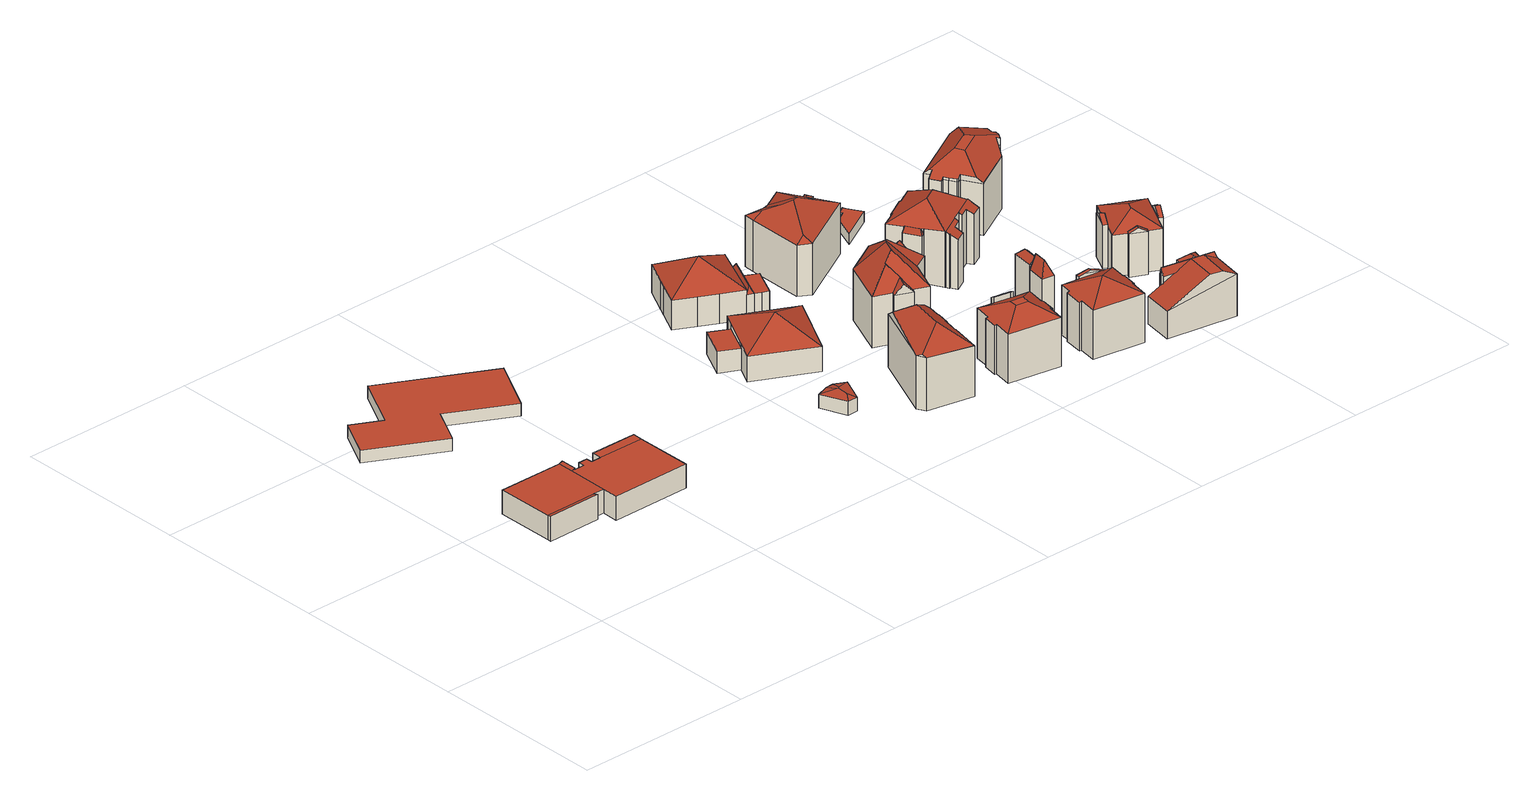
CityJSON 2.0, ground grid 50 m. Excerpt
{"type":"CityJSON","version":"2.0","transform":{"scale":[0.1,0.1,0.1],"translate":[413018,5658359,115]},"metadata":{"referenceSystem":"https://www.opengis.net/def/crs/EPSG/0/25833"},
"CityObjects":{
"building1":{"type":"Building","attributes":{"Gemeindeschluessel":14612000,"Geometrietyp2DReferenz":"3000","function":"31001_9998","roofType":"9999"},"children":["building1-1","building1-2","building1-3","building1-4","building1-5"]},
"building1-1":{"type":"BuildingPart","attributes":{"Dachtyp_tdc":"tdcPolyFlatRoof","Dachneigung":0,"QualitaetDacherkennung":87,"Geometrietyp2DReferenz":"3000","measuredHeight":6.68,"roofType":"1000"},"parents":["building1"],"geometry":[{"type":"MultiSurface","lod":"2","boundaries":[[[0,1,2,3]],[[4,5,6,7]],[[5,8,9,6]],[[8,5,4,1,0,10]],[[3,2,7,6,9,11]]],"semantics":{"surfaces":[{"type":"WallSurface"},{"type":"RoofSurface"},{"type":"GroundSurface"}],"values":[0,0,0,1,2]}}]},
"building1-2":{"type":"BuildingPart","attributes":{"Dachtyp_tdc":"tdcPolyFlatRoof","Dachneigung":3.37,"QualitaetDacherkennung":82,"Geometrietyp2DReferenz":"3000","measuredHeight":6.83,"roofType":"2100"},"parents":["building1"],"geometry":[{"type":"MultiSurface","lod":"2","boundaries":[[[12,13,14,15]],[[16,17,18,19]],[[17,12,15,18]],[[17,16,13,12]],[[15,14,19,18]]],"semantics":{"surfaces":[{"type":"WallSurface"},{"type":"RoofSurface"},{"type":"GroundSurface"}],"values":[0,0,0,1,2]}}]},
"building1-3":{"type":"BuildingPart","attributes":{"Dachtyp_tdc":"tdcPolyFlatRoof","Dachneigung":21.63,"QualitaetDacherkennung":91,"Geometrietyp2DReferenz":"3000","measuredHeight":7.14,"roofType":"2100"},"parents":["building1"],"geometry":[{"type":"MultiSurface","lod":"2","boundaries":[[[20,21,9,8]],[[20,22,23,24,21]],[[20,8,10,22]],[[24,11,9,21]]],"semantics":{"surfaces":[{"type":"WallSurface"},{"type":"RoofSurface"},{"type":"GroundSurface"}],"values":[0,0,1,2]}}]},
"building1-4":{"type":"BuildingPart","attributes":{"Dachtyp_tdc":"tdcPolyFlatRoof","Dachneigung":11.37,"QualitaetDacherkennung":68,"Geometrietyp2DReferenz":"3000","measuredHeight":7,"roofType":"2100"},"parents":["building1"],"geometry":[{"type":"MultiSurface","lod":"2","boundaries":[[[25,26,4,7,27]],[[28,29,2,1]],[[28,25,27,29]],[[28,1,26,25]],[[27,7,2,29]]],"semantics":{"surfaces":[{"type":"WallSurface"},{"type":"RoofSurface"},{"type":"GroundSurface"}],"values":[0,0,0,1,2]}}]},
"building1-5":{"type":"BuildingPart","attributes":{"Dachtyp_tdc":"tdcPolyFlatRoof","Dachneigung":0,"QualitaetDacherkennung":85,"Geometrietyp2DReferenz":"3000","measuredHeight":6.68,"roofType":"1000"},"parents":["building1"],"geometry":[{"type":"MultiSurface","lod":"2","boundaries":[[[23,30,31,24]],[[30,32,33,31]],[[32,34,35,33]],[[34,36,37,35]],[[36,16,19,37]],[[38,39,14,13]],[[38,40,41,39]],[[40,0,3,41]],[[40,38,13,16,36,34,32,30,23,10,0]],[[3,11,24,31,33,35,37,19,14,39,41]]],"semantics":{"surfaces":[{"type":"WallSurface"},{"type":"RoofSurface"},{"type":"GroundSurface"}],"values":[0,0,0,0,0,0,0,0,1,2]}}]},
"building2":{"type":"Building","attributes":{"Dachtyp_tdc":"tdcPolyFlatRoof","Gemeindeschluessel":14612000,"Dachneigung":0,"QualitaetDacherkennung":92,"Geometrietyp2DReferenz":"3000","measuredHeight":3.45,"function":"31001_9998","roofType":"1000"},"geometry":[{"type":"Solid","lod":"2","boundaries":[[[[42,43,44,45]],[[43,46,47,44]],[[46,48,49,47]],[[48,50,51,49]],[[50,52,53,51]],[[52,54,55,53]],[[54,56,57,55]],[[56,42,45,57]],[[56,54,52,50,48,46,43,42]],[[45,44,47,49,51,53,55,57]]]],"semantics":{"surfaces":[{"type":"WallSurface"},{"type":"RoofSurface"},{"type":"GroundSurface"}],"values":[[0,0,0,0,0,0,0,0,1,2]]}}]},
"building3":{"type":"Building","attributes":{"Dachtyp_tdc":"tdcFreeFormRoof","Gemeindeschluessel":14612000,"Dachneigung":13.65,"QualitaetDacherkennung":86,"Geometrietyp2DReferenz":"3000","measuredHeight":4.62,"function":"31001_9998","roofType":"5000"},"geometry":[{"type":"Solid","lod":"2","boundaries":[[[[58,59,60,61,62]],[[58,62,63]],[[64,65,66,67,68,69]],[[62,61,65,64]],[[61,70,66,65]],[[70,71,67,66]],[[71,72,68,67]],[[72,63,69,68]],[[63,62,64,69]],[[73,59,58,63,72]],[[73,72,71]],[[60,59,73,71,70]],[[60,70,61]]]],"semantics":{"surfaces":[{"type":"RoofSurface"},{"type":"GroundSurface"},{"type":"WallSurface"}],"values":[[0,0,1,2,2,2,2,2,2,0,0,0,0]]}}]},
"building4":{"type":"Building","attributes":{"Gemeindeschluessel":14612000,"Geometrietyp2DReferenz":"3000","function":"31001_9998","roofType":"9999"},"children":["building4-1","building4-2"]},
"building4-1":{"type":"BuildingPart","attributes":{"Dachtyp_tdc":"tdcTentRoof","Dachneigung":28.32,"QualitaetDacherkennung":24,"Geometrietyp2DReferenz":"3000","measuredHeight":13.07,"roofType":"3500"},"parents":["building4"],"geometry":[{"type":"MultiSurface","lod":"2","boundaries":[[[74,75,76,77]],[[75,78,79,76]],[[78,80,81,79]],[[80,82,83,84,81]],[[85,74,77,86,87]],[[75,74,88]],[[78,75,88]],[[80,78,88]],[[74,85,82,80,88]],[[77,76,79,81,84,86]]],"semantics":{"surfaces":[{"type":"WallSurface"},{"type":"RoofSurface"},{"type":"GroundSurface"}],"values":[0,0,0,0,0,1,1,1,1,2]}}]},
"building4-2":{"type":"BuildingPart","attributes":{"Dachtyp_tdc":"tdcPolyFlatRoof","Dachneigung":0,"QualitaetDacherkennung":61,"Geometrietyp2DReferenz":"3000","measuredHeight":6.06,"roofType":"1000"},"parents":["building4"],"geometry":[{"type":"MultiSurface","lod":"2","boundaries":[[[83,89,90,84]],[[89,91,92,90]],[[91,87,86,92]],[[87,91,89,83]],[[84,90,92,86]]],"semantics":{"surfaces":[{"type":"WallSurface"},{"type":"RoofSurface"},{"type":"GroundSurface"}],"values":[0,0,0,1,2]}}]},
"building5":{"type":"Building","attributes":{"Dachtyp_tdc":"tdcFreeFormRoof","Gemeindeschluessel":14612000,"Dachneigung":38.55,"QualitaetDacherkennung":35,"Geometrietyp2DReferenz":"3000","measuredHeight":19.65,"function":"31001_9998","roofType":"5000"},"geometry":[{"type":"Solid","lod":"2","boundaries":[[[[93,94,95,96]],[[94,97,98,95]],[[97,99,100,98]],[[99,101,102,100]],[[101,103,104,102]],[[103,105,106,104]],[[105,107,108,106]],[[107,109,110,108]],[[109,111,112,110]],[[111,113,114,112]],[[113,93,96,114]],[[107,115,116,117]],[[118,119,111,120]],[[99,97,94,93,113,119,118,116,115,105,103,101]],[[116,118,120,109,117]],[[111,109,120]],[[107,105,115]],[[109,107,117]],[[113,111,119]],[[96,95,98,100,102,104,106,108,110,112,114]]]],"semantics":{"surfaces":[{"type":"WallSurface"},{"type":"RoofSurface"},{"type":"GroundSurface"}],"values":[[0,0,0,0,0,0,0,0,0,0,0,1,1,1,1,0,0,0,0,2]]}}]},
"building6":{"type":"Building","attributes":{"Gemeindeschluessel":14612000,"Geometrietyp2DReferenz":"3000","function":"31001_9998","roofType":"9999"},"children":["building6-1","building6-2","building6-3"]},
"building6-1":{"type":"BuildingPart","attributes":{"Dachtyp_tdc":"tdcFreeFormRoof","Dachneigung":63.06,"QualitaetDacherkennung":15,"Geometrietyp2DReferenz":"3000","measuredHeight":8.71,"roofType":"5000"},"parents":["building6"],"geometry":[{"type":"MultiSurface","lod":"2","boundaries":[[[121,122,123,124]],[[125,126,127,128]],[[126,129,130,127]],[[122,121,131]],[[121,129,126,132,131]],[[126,125,132]],[[125,122,131,132]],[[130,124,123,128,127]]],"semantics":{"surfaces":[{"type":"WallSurface"},{"type":"RoofSurface"},{"type":"GroundSurface"}],"values":[0,0,0,1,1,1,1,2]}}]},
"building6-2":{"type":"BuildingPart","attributes":{"Dachtyp_tdc":"tdcTentRoof","Dachneigung":33.92,"QualitaetDacherkennung":29,"Geometrietyp2DReferenz":"3000","measuredHeight":13.94,"roofType":"3500"},"parents":["building6"],"geometry":[{"type":"MultiSurface","lod":"2","boundaries":[[[133,134,135,136]],[[134,137,138,135]],[[137,139,140,138]],[[139,141,142,140]],[[141,143,144,142]],[[143,145,125,128,144]],[[146,123,122]],[[146,147,148,123]],[[147,149,150,148]],[[149,151,152,150]],[[151,153,154,152]],[[153,155,156,154]],[[155,133,136,156]],[[143,141,139,137,134,133,157]],[[146,145,143,157]],[[151,149,147,146,157]],[[133,155,153,151,157]],[[136,135,138,140,142,144,128,123,148,150,152,154,156]]],"semantics":{"surfaces":[{"type":"WallSurface"},{"type":"RoofSurface"},{"type":"GroundSurface"}],"values":[0,0,0,0,0,0,0,0,0,0,0,0,0,1,1,1,1,2]}}]},
"building6-3":{"type":"BuildingPart","attributes":{"Dachtyp_tdc":"tdcPolyFlatRoof","Dachneigung":0,"QualitaetDacherkennung":53,"Geometrietyp2DReferenz":"3000","measuredHeight":6.91,"roofType":"1000"},"parents":["building6"],"geometry":[{"type":"MultiSurface","lod":"2","boundaries":[[[158,159,160,161]],[[159,162,163,160]],[[162,164,165,163]],[[164,166,124,165]],[[167,158,161,130,129]],[[167,166,164,162,159,158]],[[161,160,163,165,124,130]]],"semantics":{"surfaces":[{"type":"WallSurface"},{"type":"RoofSurface"},{"type":"GroundSurface"}],"values":[0,0,0,0,0,1,2]}}]},
"building7":{"type":"Building","attributes":{"Gemeindeschluessel":14612000,"Geometrietyp2DReferenz":"3000","function":"31001_9998","roofType":"9999"},"children":["building7-1","building7-2"]},
"building7-1":{"type":"BuildingPart","attributes":{"Dachtyp_tdc":"tdcPolyFlatRoof","Dachneigung":25.59,"QualitaetDacherkennung":31,"Geometrietyp2DReferenz":"3000","measuredHeight":15.53,"roofType":"2100"},"parents":["building7"],"geometry":[{"type":"MultiSurface","lod":"2","boundaries":[[[168,169,170,171,172]],[[169,173,174,170]],[[173,175,176,177,174]],[[175,173,169,168]],[[171,170,174,177]]],"semantics":{"surfaces":[{"type":"WallSurface"},{"type":"RoofSurface"},{"type":"GroundSurface"}],"values":[0,0,0,1,2]}}]},
"building7-2":{"type":"BuildingPart","attributes":{"Dachtyp_tdc":"tdcCutTentRoof","Dachneigung":28.36,"QualitaetDacherkennung":56,"Geometrietyp2DReferenz":"3000","measuredHeight":17.17,"roofType":"9999"},"parents":["building7"],"geometry":[{"type":"MultiSurface","lod":"2","boundaries":[[[178,179,180,181]],[[179,182,183,180]],[[182,184,185,183]],[[184,172,171,185]],[[176,186,187,177]],[[186,188,189,187]],[[188,190,191,189]],[[190,192,193,191]],[[192,194,195,193]],[[194,196,197,195]],[[196,198,199,197]],[[198,200,201,199]],[[200,202,203,201]],[[202,178,181,203]],[[186,176,172,184,182,204,205]],[[196,194,192,190,188,186,205,206]],[[198,196,206,207]],[[182,179,178,202,200,198,207,204]],[[207,206,205,204]],[[181,180,183,185,171,177,187,189,191,193,195,197,199,201,203]]],"semantics":{"surfaces":[{"type":"WallSurface"},{"type":"RoofSurface"},{"type":"GroundSurface"}],"values":[0,0,0,0,0,0,0,0,0,0,0,0,0,0,1,1,1,1,1,2]}}]},
"building8":{"type":"Building","attributes":{"Dachtyp_tdc":"tdcFreeFormRoof","Gemeindeschluessel":14612000,"Dachneigung":45.24,"QualitaetDacherkennung":19,"Geometrietyp2DReferenz":"3000","measuredHeight":21.89,"function":"31001_9998","roofType":"5000"},"geometry":[{"type":"Solid","lod":"2","boundaries":[[[[208,209,210,211,212,213]],[[214,208,213,215]],[[216,214,215,217]],[[216,217,218]],[[209,208,214,216,218,219]],[[220,221,222,223,224,225,226,227,228,229,230,231,232,233]],[[218,217,221,220]],[[217,215,222,221]],[[215,213,223,222]],[[213,212,224,223]],[[212,234,225,224]],[[234,235,226,225]],[[235,236,227,226]],[[236,237,228,227]],[[237,238,229,228]],[[238,239,230,229]],[[239,240,231,230]],[[240,241,232,231]],[[241,219,233,232]],[[219,218,220,233]],[[210,209,219,241]],[[242,211,210,241,240]],[[243,244,242,240,239]],[[245,243,239,238]],[[246,245,238,237]],[[246,237,236]],[[243,245,246,236,235]],[[244,243,235,234]],[[211,242,244,234,212]]]],"semantics":{"surfaces":[{"type":"RoofSurface"},{"type":"WallSurface"},{"type":"GroundSurface"}],"values":[[0,0,0,1,0,2,1,1,1,1,1,1,1,1,1,1,1,1,1,1,0,0,0,0,0,1,0,0,0]]}}]},
"building9":{"type":"Building","attributes":{"Dachtyp_tdc":"tdcFreeFormRoof","Gemeindeschluessel":14612000,"Dachneigung":29.23,"QualitaetDacherkennung":6,"Geometrietyp2DReferenz":"3000","measuredHeight":19.07,"function":"31001_9998","roofType":"5000"},"geometry":[{"type":"Solid","lod":"2","boundaries":[[[[247,248,249,250]],[[248,251,252,249]],[[251,253,254,252]],[[253,255,256,254]],[[255,257,258,256]],[[257,259,260,258]],[[259,261,262,260]],[[261,263,264,262]],[[263,265,266,264]],[[265,267,268,266]],[[267,269,270,268]],[[269,247,250,270]],[[271,272,273,274,275,269,267]],[[276,271,267,265]],[[277,276,265,263]],[[277,263,261]],[[272,271,276,277,261,259]],[[278,273,272,259,257]],[[278,257,255]],[[279,274,273,278,255,253]],[[280,279,253,251]],[[280,251,248]],[[275,274,279,280,248,247]],[[275,247,269]],[[250,249,252,254,256,258,260,262,264,266,268,270]]]],"semantics":{"surfaces":[{"type":"WallSurface"},{"type":"RoofSurface"},{"type":"GroundSurface"}],"values":[[0,0,0,0,0,0,0,0,0,0,0,0,1,1,1,1,1,1,1,1,1,1,1,1,2]]}}]},
"building10":{"type":"Building","attributes":{"Dachtyp_tdc":"tdcFreeFormRoof","Gemeindeschluessel":14612000,"Dachneigung":67.61,"QualitaetDacherkennung":19,"Geometrietyp2DReferenz":"3000","measuredHeight":19.9,"function":"31001_9998","roofType":"5000"},"geometry":[{"type":"Solid","lod":"2","boundaries":[[[[281,282,283,284]],[[282,285,286,283]],[[285,287,288,286]],[[287,281,284,288]],[[289,290,287,285]],[[289,285,282]],[[290,289,282,281]],[[290,281,287]],[[284,283,286,288]]]],"semantics":{"surfaces":[{"type":"WallSurface"},{"type":"RoofSurface"},{"type":"GroundSurface"}],"values":[[0,0,0,0,1,0,1,1,2]]}}]},
"building11":{"type":"Building","attributes":{"Dachtyp_tdc":"tdcFreeFormRoof","Gemeindeschluessel":14612000,"Dachneigung":43.31,"QualitaetDacherkennung":8,"Geometrietyp2DReferenz":"3000","measuredHeight":19.43,"function":"31001_9998","roofType":"5000"},"geometry":[{"type":"Solid","lod":"2","boundaries":[[[[291,292,293,294]],[[292,295,296,293]],[[295,297,298,296]],[[297,291,294,298]],[[299,297,295]],[[300,299,295,292]],[[300,292,291]],[[299,300,291,297]],[[294,293,296,298]]]],"semantics":{"surfaces":[{"type":"WallSurface"},{"type":"RoofSurface"},{"type":"GroundSurface"}],"values":[[0,0,0,0,1,1,0,1,2]]}}]},
"building12":{"type":"Building","attributes":{"Gemeindeschluessel":14612000,"Geometrietyp2DReferenz":"3000","function":"31001_9998","roofType":"9999"},"children":["building12-1","building12-2"]},
"building12-1":{"type":"BuildingPart","attributes":{"Dachtyp_tdc":"tdcGableRoof","Dachneigung":20.61,"QualitaetDacherkennung":22,"Geometrietyp2DReferenz":"3000","measuredHeight":15.36,"roofType":"3100"},"parents":["building12"],"geometry":[{"type":"MultiSurface","lod":"2","boundaries":[[[301,302,303,304,305]],[[302,306,307,303]],[[306,308,309,307]],[[306,302,310]],[[302,301,311,310]],[[308,306,310,311,312]],[[304,303,307,309]]],"semantics":{"surfaces":[{"type":"WallSurface"},{"type":"RoofSurface"},{"type":"GroundSurface"}],"values":[0,0,0,0,1,1,2]}}]},
"building12-2":{"type":"BuildingPart","attributes":{"Dachtyp_tdc":"tdcTentRoof","Dachneigung":26.09,"QualitaetDacherkennung":67,"Geometrietyp2DReferenz":"3000","measuredHeight":17.53,"roofType":"3500"},"parents":["building12"],"geometry":[{"type":"MultiSurface","lod":"2","boundaries":[[[313,314,315,316]],[[314,317,318,315]],[[317,319,320,318]],[[319,321,322,320]],[[321,323,324,322]],[[323,325,326,324]],[[325,327,328,326]],[[327,329,330,328]],[[329,305,304,330]],[[331,309,308]],[[331,332,333,309]],[[332,334,335,333]],[[334,336,337,335]],[[336,313,316,337]],[[319,317,338]],[[329,327,325,323,321,319,338]],[[332,331,312,339,305,329,338]],[[317,314,313,336,334,332,338]],[[316,315,318,320,322,324,326,328,330,304,309,333,335,337]]],"semantics":{"surfaces":[{"type":"WallSurface"},{"type":"RoofSurface"},{"type":"GroundSurface"}],"values":[0,0,0,0,0,0,0,0,0,0,0,0,0,0,1,1,1,1,2]}}]},
"building13":{"type":"Building","attributes":{"Gemeindeschluessel":14612000,"Geometrietyp2DReferenz":"3000","function":"31001_9998","roofType":"9999"},"children":["building13-1","building13-2","building13-3","building13-4","building13-5"]},
"building13-1":{"type":"BuildingPart","attributes":{"Dachtyp_tdc":"tdcPolyFlatRoof","Dachneigung":29.13,"QualitaetDacherkennung":25,"Geometrietyp2DReferenz":"3000","measuredHeight":15.66,"roofType":"2100"},"parents":["building13"],"geometry":[{"type":"MultiSurface","lod":"2","boundaries":[[[340,341,342,343]],[[341,344,345,342]],[[344,346,347,345]],[[346,348,349,347]],[[348,350,351,349]],[[350,352,353,351]],[[350,348,346,344,341,340,354,352]],[[353,355,356,343,342,345,347,349,351]],[[354,340,343,356,357]]],"semantics":{"surfaces":[{"type":"WallSurface"},{"type":"RoofSurface"},{"type":"GroundSurface"}],"values":[0,0,0,0,0,0,1,2,0]}}]},
"building13-2":{"type":"BuildingPart","attributes":{"Dachtyp_tdc":"tdcFreeFormRoof","Dachneigung":71.99,"QualitaetDacherkennung":33,"Geometrietyp2DReferenz":"3000","measuredHeight":15.6,"roofType":"5000"},"parents":["building13"],"geometry":[{"type":"MultiSurface","lod":"2","boundaries":[[[358,359,360,361]],[[359,362,363,360]],[[364,358,361,365]],[[366,362,359]],[[367,366,359,358]],[[367,358,364]],[[366,367,364,362]],[[361,360,363,365]]],"semantics":{"surfaces":[{"type":"WallSurface"},{"type":"RoofSurface"},{"type":"GroundSurface"}],"values":[0,0,0,1,1,1,1,2]}}]},
"building13-3":{"type":"BuildingPart","attributes":{"Dachtyp_tdc":"tdcFreeFormRoof","Dachneigung":65.27,"QualitaetDacherkennung":27,"Geometrietyp2DReferenz":"3000","measuredHeight":15.8,"roofType":"5000"},"parents":["building13"],"geometry":[{"type":"MultiSurface","lod":"2","boundaries":[[[368,369,370,371]],[[369,372,373,370]],[[372,374,375,373]],[[374,376,377,375]],[[376,378,379,377]],[[376,374,372,369,380]],[[369,368,381,380]],[[381,382,378,376,380]],[[383,371,370,373,375,377,379,384]]],"semantics":{"surfaces":[{"type":"WallSurface"},{"type":"RoofSurface"},{"type":"GroundSurface"}],"values":[0,0,0,0,0,1,1,1,2]}}]},
"building13-4":{"type":"BuildingPart","attributes":{"Dachtyp_tdc":"tdcHipRoof","Dachneigung":33.8,"QualitaetDacherkennung":49,"Geometrietyp2DReferenz":"3000","measuredHeight":20.56,"roofType":"3200"},"parents":["building13"],"geometry":[{"type":"MultiSurface","lod":"2","boundaries":[[[385,386,387,388]],[[386,389,390,387]],[[389,391,368,371,390]],[[392,357,356,379,378]],[[357,393,355,356]],[[352,394,395,353]],[[396,397,398,399]],[[396,400,401,397]],[[400,402,364,365,401]],[[403,363,362]],[[403,404,405,363]],[[404,406,407,405]],[[406,408,409,407]],[[408,385,388,409]],[[404,403,402,400,396,410]],[[393,357,392,411,412,391,389,413]],[[396,399,394,352,393,413,410]],[[389,386,385,408,406,404,410,413]],[[388,387,390,371,383,384,379,356,355,353,395,398,397,401,365,363,405,407,409]]],"semantics":{"surfaces":[{"type":"WallSurface"},{"type":"RoofSurface"},{"type":"GroundSurface"}],"values":[0,0,0,0,0,0,0,0,0,0,0,0,0,0,1,1,1,1,2]}}]},
"building13-5":{"type":"BuildingPart","attributes":{"Dachtyp_tdc":"tdcPolyFlatRoof","Dachneigung":30.08,"QualitaetDacherkennung":25,"Geometrietyp2DReferenz":"3000","measuredHeight":15.66,"roofType":"2100"},"parents":["building13"],"geometry":[{"type":"MultiSurface","lod":"2","boundaries":[[[414,415,416,417]],[[415,418,419,416]],[[418,420,421,419]],[[420,399,398,421]],[[394,422,423,395]],[[422,424,425,423]],[[424,426,427,425]],[[426,414,417,427]],[[426,424,422,394,399,420,418,415,414]],[[417,416,419,421,398,395,423,425,427]]],"semantics":{"surfaces":[{"type":"WallSurface"},{"type":"RoofSurface"},{"type":"GroundSurface"}],"values":[0,0,0,0,0,0,0,0,1,2]}}]},
"building14":{"type":"Building","attributes":{"Dachtyp_tdc":"tdcPolyFlatRoof","Gemeindeschluessel":14612000,"Dachneigung":0,"QualitaetDacherkennung":35,"Geometrietyp2DReferenz":"3000","measuredHeight":3,"function":"31001_9998","roofType":"1000"},"geometry":[{"type":"Solid","lod":"2","boundaries":[[[[428,429,430,431]],[[429,432,433,430]],[[432,434,435,433]],[[434,436,437,435]],[[436,438,439,437]],[[438,440,441,439]],[[440,428,431,441]],[[440,438,436,434,432,429,428]],[[431,430,433,435,437,439,441]]]],"semantics":{"surfaces":[{"type":"WallSurface"},{"type":"RoofSurface"},{"type":"GroundSurface"}],"values":[[0,0,0,0,0,0,0,1,2]]}}]},
"building15":{"type":"Building","attributes":{"Gemeindeschluessel":14612000,"Geometrietyp2DReferenz":"3000","function":"31001_9998","roofType":"9999"},"children":["building15-1","building15-2","building15-3"]},
"building15-1":{"type":"BuildingPart","attributes":{"Dachtyp_tdc":"tdcFreeFormRoof","Dachneigung":72.62,"QualitaetDacherkennung":23,"Geometrietyp2DReferenz":"3000","measuredHeight":13.65,"roofType":"5000"},"parents":["building15"],"geometry":[{"type":"MultiSurface","lod":"2","boundaries":[[[442,443,444,445]],[[443,446,444]],[[447,448,449,450]],[[448,451,452,449]],[[453,454,455,456,457,458]],[[454,442,445,455]],[[451,448,459]],[[448,447,460,461,443,442,454,459]],[[454,453,462,463,451,459]],[[445,444,464,450,449,452,456,455]]],"semantics":{"surfaces":[{"type":"WallSurface"},{"type":"RoofSurface"},{"type":"GroundSurface"}],"values":[0,0,0,0,0,0,1,1,1,2]}}]},
"building15-2":{"type":"BuildingPart","attributes":{"Dachtyp_tdc":"tdcHipAndGableRoof","Dachneigung":38.67,"QualitaetDacherkennung":57,"Geometrietyp2DReferenz":"3000","measuredHeight":13.85,"roofType":"5000"},"parents":["building15"],"geometry":[{"type":"MultiSurface","lod":"2","boundaries":[[[446,465,466,444]],[[465,467,468,466]],[[467,469,470,468]],[[469,471,472,470]],[[471,473,450,472]],[[473,447,450]],[[471,469,474]],[[469,467,465,446,461,475,474]],[[475,473,471,474]],[[464,444,466,468,470,472,450]]],"semantics":{"surfaces":[{"type":"WallSurface"},{"type":"RoofSurface"},{"type":"GroundSurface"}],"values":[0,0,0,0,0,0,1,1,1,2]}}]},
"building15-3":{"type":"BuildingPart","attributes":{"Dachtyp_tdc":"tdcCutGableRoof","Dachneigung":27.2,"QualitaetDacherkennung":31,"Geometrietyp2DReferenz":"3000","measuredHeight":14.1,"roofType":"9999"},"parents":["building15"],"geometry":[{"type":"MultiSurface","lod":"2","boundaries":[[[476,477,478,479]],[[480,481,482,452,451]],[[481,476,479,482]],[[477,476,483,484,462,458]],[[481,480,485,486]],[[476,481,486,483]],[[485,484,483,486]],[[479,478,456,452,482]]],"semantics":{"surfaces":[{"type":"WallSurface"},{"type":"RoofSurface"},{"type":"GroundSurface"}],"values":[0,0,0,1,1,0,1,2]}}]},
"building16":{"type":"Building","attributes":{"Dachtyp_tdc":"tdcFreeFormRoof","Gemeindeschluessel":14612000,"Dachneigung":38.94,"QualitaetDacherkennung":36,"Geometrietyp2DReferenz":"3000","measuredHeight":19.51,"function":"31001_9998","roofType":"5000"},"geometry":[{"type":"Solid","lod":"2","boundaries":[[[[487,488,489,490]],[[488,491,492,489]],[[491,493,494,492]],[[493,495,496,494]],[[495,497,498,496]],[[497,499,500,498]],[[499,501,502,500]],[[501,503,504,502]],[[503,505,506,504]],[[505,507,508,506]],[[507,509,510,508]],[[509,511,512,510]],[[511,513,514,512]],[[513,515,516,514]],[[515,517,518,516]],[[517,519,520,518]],[[519,521,522,520]],[[521,523,524,522]],[[523,487,490,524]],[[488,487,525,526,527,528]],[[529,530,531,528,527,532,533,534,535]],[[536,533,532,537,538,539,540,541]],[[542,543,544,545,538,537,526,525,546,547,548,549]],[[537,532,527,526]],[[515,542,549,517]],[[517,549,548,519]],[[519,548,547,521]],[[521,547,546,523]],[[523,546,525,487]],[[507,539,538,545,509]],[[509,545,544,511]],[[511,544,543,513]],[[513,543,542,515]],[[501,536,541,503]],[[503,541,540,505]],[[505,540,539,507]],[[499,534,533,536,501]],[[495,529,535,497]],[[497,535,534,499]],[[493,530,529,495]],[[491,531,530,493]],[[488,528,531,491]],[[490,489,492,494,496,498,500,502,504,506,508,510,512,514,516,518,520,522,524]]]],"semantics":{"surfaces":[{"type":"WallSurface"},{"type":"RoofSurface"},{"type":"GroundSurface"}],"values":[[0,0,0,0,0,0,0,0,0,0,0,0,0,0,0,0,0,0,0,1,1,1,1,1,0,0,0,0,0,0,0,0,0,0,0,0,0,0,0,0,0,0,2]]}}]},
"building17":{"type":"Building","attributes":{"Gemeindeschluessel":14612000,"Geometrietyp2DReferenz":"3000","function":"31001_9998","roofType":"9999"},"children":["building17-1","building17-2","building17-3","building17-4"]},
"building17-1":{"type":"BuildingPart","attributes":{"Dachtyp_tdc":"tdcHipRoof","Dachneigung":26.92,"QualitaetDacherkennung":58,"Geometrietyp2DReferenz":"3000","measuredHeight":14.88,"roofType":"3200"},"parents":["building17"],"geometry":[{"type":"MultiSurface","lod":"2","boundaries":[[[550,551,552,553]],[[551,554,555,552]],[[554,556,557,555]],[[556,558,559,557]],[[558,560,561,559]],[[560,562,563,561]],[[562,564,565,563]],[[564,566,567,565]],[[566,568,569,567]],[[568,570,571,569]],[[570,572,573,571]],[[574,575,576,577]],[[575,578,579,576]],[[578,580,581,579]],[[582,583,584,585]],[[583,586,587,584]],[[586,588,589,587]],[[583,582,580,578,590]],[[568,566,564,562,560,558,556,554,591]],[[578,575,574,572,570,568,591,590]],[[554,551,550,588,586,583,590,591]],[[553,552,555,557,559,561,563,565,567,569,571,573,577,576,579,581,585,584,587,589]]],"semantics":{"surfaces":[{"type":"WallSurface"},{"type":"RoofSurface"},{"type":"GroundSurface"}],"values":[0,0,0,0,0,0,0,0,0,0,0,0,0,0,0,0,0,1,1,1,1,2]}}]},
"building17-2":{"type":"BuildingPart","attributes":{"Dachtyp_tdc":"tdcGableRoof","Dachneigung":28.93,"QualitaetDacherkennung":35,"Geometrietyp2DReferenz":"3000","measuredHeight":13.47,"roofType":"3100"},"parents":["building17"],"geometry":[{"type":"MultiSurface","lod":"2","boundaries":[[[592,593,594,581,580]],[[593,595,596,594]],[[595,597,582,585,596]],[[595,593,598]],[[592,597,599]],[[593,592,599,598]],[[597,595,598,599]],[[581,594,596,585]]],"semantics":{"surfaces":[{"type":"WallSurface"},{"type":"RoofSurface"},{"type":"GroundSurface"}],"values":[0,0,0,0,0,1,1,2]}}]},
"building17-3":{"type":"BuildingPart","attributes":{"Dachtyp_tdc":"tdcGableRoof","Dachneigung":28.68,"QualitaetDacherkennung":52,"Geometrietyp2DReferenz":"3000","measuredHeight":13.74,"roofType":"3100"},"parents":["building17"],"geometry":[{"type":"MultiSurface","lod":"2","boundaries":[[[600,601,550,553,602]],[[603,604,605,589,588]],[[604,600,602,605]],[[603,601,606]],[[600,604,607]],[[601,600,607,606]],[[604,603,606,607]],[[602,553,589,605]]],"semantics":{"surfaces":[{"type":"WallSurface"},{"type":"RoofSurface"},{"type":"GroundSurface"}],"values":[0,0,0,0,0,1,1,2]}}]},
"building17-4":{"type":"BuildingPart","attributes":{"Dachtyp_tdc":"tdcGableRoof","Dachneigung":28.07,"QualitaetDacherkennung":54,"Geometrietyp2DReferenz":"3000","measuredHeight":13.79,"roofType":"3100"},"parents":["building17"],"geometry":[{"type":"MultiSurface","lod":"2","boundaries":[[[608,609,610,573,572]],[[609,611,612,610]],[[611,613,574,577,612]],[[611,609,614]],[[608,613,615]],[[609,608,615,614]],[[613,611,614,615]],[[573,610,612,577]]],"semantics":{"surfaces":[{"type":"WallSurface"},{"type":"RoofSurface"},{"type":"GroundSurface"}],"values":[0,0,0,0,0,1,1,2]}}]}
},
"vertices":[
[288,309,124],[257,309,124],[257,309,57],[288,309,57],[104,308,124],[104,471,124],[104,471,57],[104,308,57],[289,471,124],[289,471,57],[289,426,124],[289,426,57],
[515,452,125],[515,426,124],[515,426,57],[515,452,57],[382,426,124],[382,452,125],[382,452,57],[382,426,57],
[300,471,128],[300,471,57],[300,426,128],[300,426,124],[300,426,57],
[104,296,127],[104,308,125],[104,296,57],[257,296,127],[257,296,57],
[328,426,124],[328,426,57],[328,443,124],[328,443,57],[354,443,124],[354,443,57],[354,426,124],[354,426,57],[515,264,124],[515,264,57],[288,264,124],[288,264,57],
[8,875,96],[66,984,96],[66,984,61],[8,875,61],[147,941,96],[147,941,61],[226,1089,96],[226,1089,61],[525,931,96],[525,931,61],[444,779,96],[444,779,61],[266,873,96],[266,873,61],[211,768,96],[211,768,61],
[1053,281,100],[1053,310,102],[1050,312,102],[1007,331,94],[1037,258,94],[1067,258,94],[1037,258,56],[1007,331,56],[1043,344,56],[1066,345,56],[1098,328,56],[1067,258,56],[1043,344,94],[1066,345,94],[1098,328,94],[1060,315,101],
[1038,693,143],[1204,608,143],[1204,608,64],[1038,693,64],[1120,443,135],[1120,443,64],[953,528,135],[953,528,64],[980,580,138],[980,580,125],[980,580,64],[1023,665,142],[1023,665,64],[1023,665,125],[1077,565,195],
[927,607,125],[927,607,64],[970,692,125],[970,692,64],
[1364,299,192],[1370,298,187],[1370,298,46],[1364,299,46],[1362,261,187],[1362,261,46],[1357,262,192],[1357,262,46],[1348,220,191],[1348,220,46],[1352,219,188],[1352,219,46],[1335,132,187],[1335,132,46],[1202,158,195],[1202,158,46],[1190,182,196],[1190,182,46],[1274,375,194],[1274,375,46],[1370,331,192],[1370,331,46],[1334,133,189],[1280,208,243],[1198,167,202],[1299,301,243],[1356,337,204],[1262,347,217],
[1187,761,116],[1170,769,116],[1170,769,47],[1187,761,47],[1225,886,116],[1242,877,116],[1242,877,47],[1225,886,47],[1225,841,116],[1225,841,47],[1182,774,134],[1230,873,135],
[1085,1018,125],[1153,983,125],[1153,983,47],[1085,1018,47],[1156,988,122],[1156,988,47],[1182,974,122],[1182,974,47],[1180,970,125],[1180,970,47],[1249,935,125],[1249,935,47],[1225,886,126],[1170,769,129],[1109,800,129],[1109,800,47],[1060,825,129],[1060,825,47],[1003,854,129],[1003,854,47],[1035,919,127],[1035,919,47],[1048,944,127],[1048,944,47],[1127,894,187],
[1260,823,117],[1229,760,117],[1229,760,47],[1260,823,47],[1221,744,117],[1221,744,47],[1204,752,117],[1204,752,47],[1187,761,117],[1225,841,117],
[1503,250,204],[1506,261,198],[1506,261,49],[1503,250,49],[1503,250,189],[1559,252,198],[1559,252,49],[1557,240,204],[1557,240,189],[1557,240,49],
[1444,213,185],[1449,212,188],[1449,212,49],[1444,213,49],[1457,258,189],[1457,258,49],[1503,249,189],[1503,249,49],[1605,232,189],[1605,232,49],[1596,183,188],[1596,183,49],[1604,181,183],[1604,181,49],[1597,142,183],[1597,142,49],[1590,143,187],[1590,143,49],[1581,93,186],[1581,93,49],[1432,119,186],[1432,119,49],[1442,172,187],[1442,172,49],[1437,173,184],[1437,173,49],[1503,190,220],[1539,184,220],[1534,160,220],[1500,166,220],
[1393,517,225],[1393,518,225],[1423,530,248],[1438,564,248],[1379,617,172],[1324,489,172],[1407,482,198],[1373,469,172],[1392,449,198],[1369,459,172],[1415,439,172],[1420,449,172],[1415,439,29],[1369,459,29],[1373,469,29],[1324,489,29],[1379,617,29],[1480,673,29],[1505,627,29],[1515,633,29],[1536,593,29],[1526,588,29],[1548,548,29],[1501,522,29],[1461,431,29],[1420,449,29],[1480,673,172],[1505,627,172],[1515,633,172],[1536,593,172],[1526,588,172],[1548,548,172],[1501,522,172],[1461,431,172],[1446,573,244],[1486,566,218],[1451,576,244],[1495,597,195],[1526,613,195],
[1370,811,157],[1371,969,157],[1371,969,13],[1370,811,13],[1373,999,157],[1373,999,13],[1429,995,157],[1429,995,13],[1446,999,157],[1446,999,13],[1504,1031,157],[1504,1031,13],[1537,972,157],[1537,972,13],[1545,976,157],[1545,976,13],[1555,956,157],[1555,956,13],[1548,952,157],[1548,952,13],[1583,889,157],[1583,889,13],[1404,790,157],[1404,790,13],[1519,907,183],[1518,907,183],[1472,921,202],[1455,915,204],[1398,819,172],[1533,957,163],[1540,961,163],[1474,925,201],[1433,933,192],[1400,968,173],
[1652,240,200],[1661,294,200],[1661,294,42],[1652,240,42],[1694,289,200],[1694,289,42],[1686,234,200],[1686,234,42],[1677,291,240],[1672,254,241],
[1694,289,213],[1661,294,213],[1661,294,35],[1694,289,35],[1671,357,213],[1671,357,35],[1703,351,213],[1703,351,35],[1684,338,229],[1677,291,229],
[1739,205,188],[1740,215,188],[1740,215,42],[1739,205,42],[1739,205,182],[1833,201,173],[1833,201,42],[1832,191,173],[1832,191,42],[1776,210,195],[1774,200,195],[1809,195,182],
[1829,105,177],[1824,105,180],[1824,105,42],[1829,105,42],[1815,51,179],[1815,51,42],[1668,74,179],[1668,74,42],[1676,125,180],[1676,125,42],[1671,126,177],[1671,126,42],[1679,180,178],[1679,180,42],[1685,179,181],[1685,179,42],[1690,212,182],[1690,212,42],[1832,191,182],[1837,191,182],[1837,191,42],[1830,147,181],[1830,147,42],[1836,146,178],[1836,146,42],[1753,134,217],[1778,199,182],
[1809,666,168],[1808,665,168],[1808,665,17],[1809,666,17],[1817,648,157],[1817,648,17],[1785,631,157],[1785,631,17],[1775,648,168],[1775,648,17],[1748,633,168],[1748,633,17],[1744,642,174],[1744,642,17],[1804,675,174],[1803,674,17],[1804,675,17],[1804,675,172],
[1624,640,156],[1599,685,156],[1599,685,17],[1624,640,17],[1608,691,156],[1608,691,17],[1633,645,156],[1633,645,17],[1606,683,173],[1626,647,173],
[1755,770,163],[1763,774,163],[1763,774,17],[1755,770,17],[1764,773,163],[1764,773,17],[1790,726,163],[1790,726,17],[1784,723,176],[1784,723,17],[1780,720,164],[1780,720,17],[1761,767,175],[1753,769,163],[1779,720,163],[1753,769,17],[1779,720,17],
[1687,792,162],[1689,788,165],[1689,788,17],[1687,792,17],[1731,811,165],[1731,811,17],[1755,770,167],[1780,720,170],[1803,674,173],[1720,629,174],[1720,629,17],[1660,597,174],[1660,597,17],[1661,596,17],[1661,596,174],[1634,645,171],[1634,645,17],[1633,645,171],[1608,691,168],[1586,731,166],[1586,731,17],[1633,757,165],[1633,757,17],[1631,761,162],[1631,761,17],[1678,684,222],[1779,720,171],[1753,769,168],[1717,706,222],
[1678,570,155],[1668,588,167],[1668,588,17],[1678,570,17],[1668,589,168],[1668,589,17],[1666,587,167],[1666,587,17],[1725,620,167],[1725,620,17],[1700,606,167],[1700,606,17],[1710,587,155],[1710,587,17],
[1686,1006,37],[1707,1019,37],[1707,1019,7],[1686,1006,7],[1711,1011,37],[1711,1011,7],[1734,971,37],[1734,971,7],[1636,916,37],[1636,916,7],[1661,982,37],[1661,982,7],[1690,999,37],[1690,999,7],
[1937,132,148],[1975,125,148],[1975,125,31],[1937,132,31],[1975,125,122],[2058,111,148],[2093,106,148],[2093,106,31],[2058,111,31],[2091,94,148],[2091,94,31],[1934,117,148],[1936,125,171],[1936,125,31],[1934,117,31],[1934,117,117],[1934,117,130],[2086,101,167],[2033,116,148],[2007,120,148],[1969,112,148],[2080,95,148],[2033,116,31],
[1976,128,122],[1976,128,31],[2007,123,148],[2007,123,31],[2013,156,148],[2013,156,31],[2065,147,153],[2065,147,31],[2058,111,153],[2035,129,169],[2033,116,169],
[1878,41,108],[1892,124,108],[1892,124,31],[1878,41,31],[2091,94,150],[2075,7,150],[2075,7,31],[2000,20,172],[2015,105,172],[2052,100,171],[2036,13,171],
[1832,867,150],[2005,963,150],[2005,963,5],[1832,867,5],[2088,919,150],[2088,919,5],[2082,907,150],[2082,907,5],[2070,883,150],[2070,883,5],[2079,879,150],[2079,879,5],[2077,876,150],[2077,876,5],[2060,842,150],[2060,842,5],[2051,847,150],[2051,847,5],[2024,797,150],[2024,797,5],[1907,732,150],[1907,732,5],[1878,784,150],[1878,784,5],[1868,779,150],[1868,779,5],[1866,781,150],[1866,781,5],[1855,801,150],[1855,801,5],[1848,813,150],[1848,813,5],[1840,808,150],[1840,808,5],[1824,837,150],[1824,837,5],[1843,847,150],[1843,847,5],[1840,852,164],[1913,842,200],[1973,875,200],[2025,952,166],[2070,883,165],[2082,907,156],[2088,919,151],[1990,854,199],[2065,853,173],[2077,876,164],[2079,879,163],[2060,842,168],[1924,817,199],[1898,747,165],[1907,732,153],[2024,797,152],[2051,847,174],[1855,801,157],[1866,781,158],[1868,779,158],[1878,784,165],[1843,847,164],[1824,837,151],[1840,808,151],[1848,813,157],
[2049,466,126],[2065,497,126],[2065,497,10],[2049,466,10],[2068,503,126],[2068,503,10],[2109,482,126],[2109,482,10],[2111,485,124],[2111,485,10],[2119,480,124],[2119,480,10],[2133,473,124],[2133,473,10],[2141,469,124],[2141,469,10],[2140,467,126],[2140,467,10],[2181,445,126],[2181,445,10],[2178,439,126],[2178,439,10],[2161,407,126],[2161,407,10],[2133,353,126],[2116,321,126],[2116,321,10],[2133,353,10],[2113,315,126],[2113,315,10],[2078,333,126],[2078,333,10],[2035,355,126],[2001,373,126],[2001,373,10],[2035,355,10],[2004,379,126],[2004,379,10],[2021,412,126],[2021,412,10],[2084,398,159],[2094,417,159],
[2078,333,131],[2072,322,131],[2072,322,10],[2029,344,132],[2029,344,10],[2035,355,132],[2051,333,145],[2056,344,145],
[2037,471,131],[2049,466,130],[2037,471,10],[2021,412,131],[2010,417,131],[2010,417,10],[2034,438,147],[2023,444,147],
[2161,407,131],[2172,401,132],[2172,401,10],[2144,348,131],[2144,348,10],[2133,353,131],[2158,374,148],[2147,380,148]
]}
